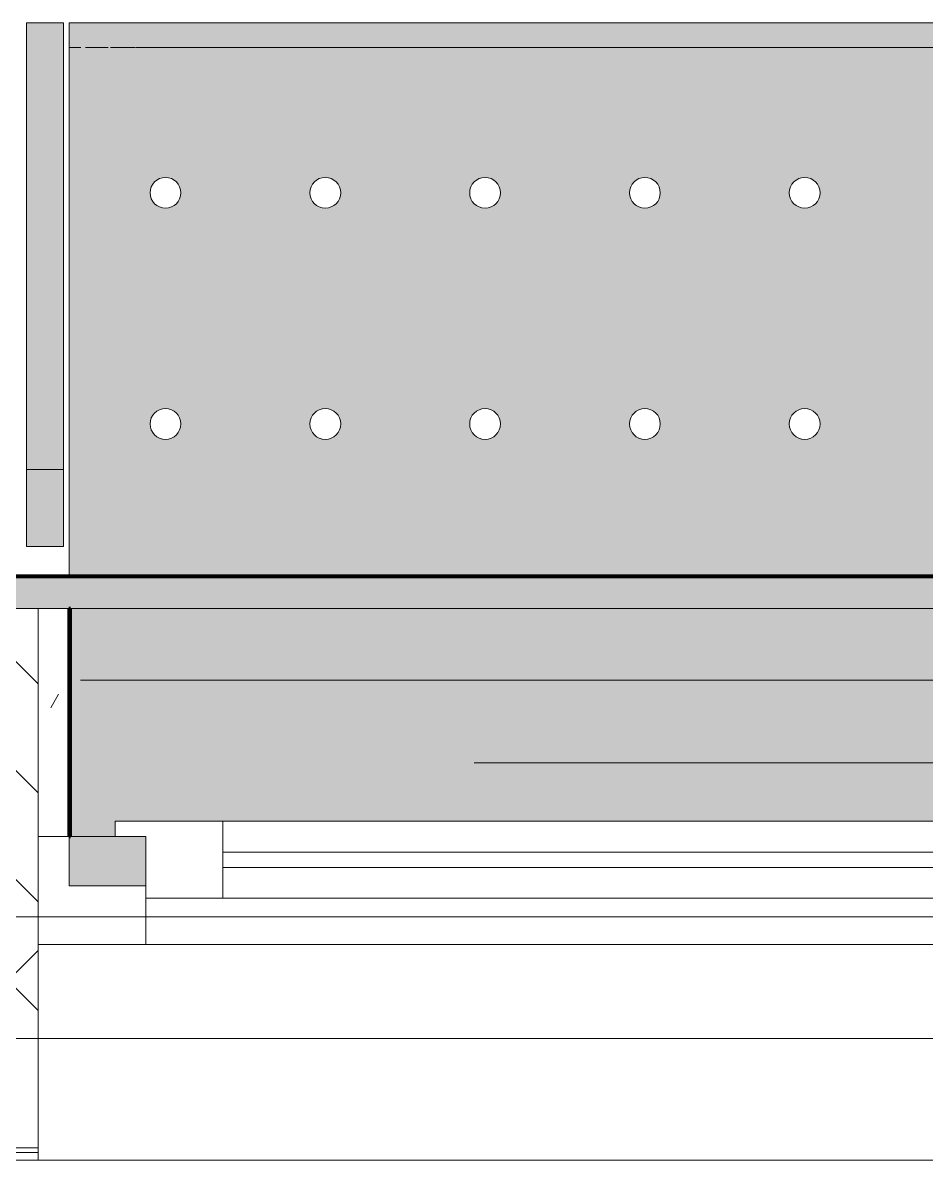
# Model space of a CAD drawing. Header units: millimetres. Extents: x 35157 to 232994, y -8553 to 29000.
# Drawn here: x 48800 to 49387, y -258 to 480 of the extents above; entities that cross this region are included whole.
import ezdxf

# ---------------------------------------------------------------- set-up
doc = ezdxf.new("R2010")
doc.units = ezdxf.units.MM
doc.linetypes.add('Осевая', pattern=[3175, 635, -476.25, 1587.5, -476.25])
for name, color, linetype, lineweight in [('A-GLAZ', 7, 'Continuous', 9), ('A-GLAZ-1', 7, 'Continuous', 13), ('A-WALL', 7, 'Continuous', 9), ('A-WALL-IDEN', 7, 'Continuous', 9), ('I-WALL', 7, 'Continuous', 9), ('Оси-2', 7, 'Осевая', 9)]:
    doc.layers.add(name, color=color, linetype=linetype, lineweight=lineweight)
for name, color, linetype, lineweight, true_color in [('A-WALL-1', 7, 'Continuous', 9, 0xc0c0c0), ('I-WALL-19', 7, 'Continuous', 80, 0xffd2ff), ('I-WALL-5', 7, 'Continuous', 9, 0xc0c0c0), ('I-WALL-7', 7, 'Continuous', 9, 0xd1cbbf), ('I-WALL-9', 7, 'Continuous', 80, 0xff80c0), ('S-WALL-ANLY', 7, 'Continuous', 13, 0x008040), ('S-WALL-ANLY-1', 7, 'Continuous', 5, 0x008040), ('Знаки-1', 7, 'Continuous', 9, 0xc1bbaf), ('Знаки-3', 9, 'Continuous', 9, 0x808080), ('Знаки-4', 7, 'Continuous', 9, 0xaba79f), ('Знаки-5', 7, 'Continuous', 9, 0xd1cabb), ('Знаки-6', 7, 'Continuous', 9, 0xccc5b7), ('Знаки-7', 7, 'Continuous', 9, 0xd5cdbe), ('Знаки-8', 7, 'Continuous', 9, 0xd4ccbd)]:
    doc.layers.add(name, color=color, linetype=linetype, lineweight=lineweight, true_color=true_color)
doc.layers.add('Знаки-2', color=7, linetype='Continuous', lineweight=9, transparency=0.5)
pattern_1 = [(0, (0, 0), (121.92, 30.48), [10.058, -81.382, 10.058, -81.382, -487.68]), (0, (0, 0), (121.92, 30.48), [-182.88, 10.058, -172.822, 10.058, -81.382, -213.36]), (0, (0, 0), (121.92, 30.48), [-457.2, 10.058, -50.902, 10.058, -142.342]), (120, (45.72, 15.24), (-87.356454, 90.345817), [10.058, -81.382, 10.058, -81.382, -487.68]), (120, (45.72, 15.24), (-87.356454, 90.345817), [-182.88, 10.058, -172.822, 10.058, -81.382, -213.36]), (120, (45.72, 15.24), (-87.356454, 90.345817), [-457.2, 10.058, -50.902, 10.058, -142.342]), (240, (60.96, 76.2), (-34.563546, -120.825817), [10.058, -81.382, 10.058, -81.382, -487.68]), (240, (60.96, 76.2), (-34.563546, -120.825817), [-182.88, 10.058, -172.822, 10.058, -81.382, -213.36]), (240, (60.96, 76.2), (-34.563546, -120.825817), [-457.2, 10.058, -50.902, 10.058, -142.342])]

# ---------------------------------------------------------------- blocks, each defined once
blk = doc.blocks.new('120_Окно_СКБ_2Ст - 120_Окно_СКБ_2Ст 3100х2500 _мал_ створка слева-2_-V21-План отделки стен 2 этажа в осях 12-23')
at = {"layer": 'A-GLAZ'}
for p, q in [((1550, -57), (-1550, -57)), ((-600, -107), (1430, -107)), ((1430, -117), (-600, -117)), ((1500, -127), (1529.79, -127))]:
    blk.add_line(p, q, dxfattribs=at)
at = {"layer": 'A-GLAZ-1'}
for p, q in [((1480, -127), (1480, -57)), ((1480, -57), (1550, -57)), ((1550, -57), (1550, -127)), ((1480, -87), (-650, -87)), ((1430, -137), (1430, -87)), ((1480, -127), (1480, -87)), ((1550, -127), (1480, -127)), ((1500, -127), (1480, -127)), ((1500, -137), (1500, -127)), ((-670, -137), (1500, -137)), ((1500, -137), (-670, -137))]:
    blk.add_line(p, q, dxfattribs=at)
blk = doc.blocks.new('Зашивка радиатора_ с перфорацией М6 - Зашивка радиатора_ с перфорацией М6-V45-План отделки стен 2 этажа в осях 12-23')
at = {"layer": 'Знаки-2'}
for points in [[(2640.21, 380), (2640.21, 348.19), (2660.21, 348.19), (2660.21, 338.19), (490.21, 338.19), (490.21, 348.19), (510.21, 348.19), (510.21, 380), (440.21, 380), (440.21, 348.19), (460.21, 348.19), (460.21, 338.19), (-339.79, 338.19), (-339.79, 348.19), (-319.79, 348.19), (-319.79, 380), (-370, 380), (-369.79, 200.19), (2690, 200.19), (2690, 380), (2660.21, 380)], [(2682.15, -163.94), (-369.79, -163.94), (-370, -179.94), (2690, -179.94), (2690, -163.94), (2682.38, -163.94)], [(2165, -163.94), (2140, -163.94), (2140.68, -179.94), (2180, -179.94), (2179.32, -163.94), (2165.18, -163.94)], [(2140, -163.94), (2140.68, -179.94), (2180, -179.94), (2179.32, -163.94), (2140.68, -163.94)], [(2150.34, -163.94), (2150, -163.94), (2150.34, -179.94), (2170, -179.94), (2169.66, -163.94), (2151.34, -163.94)], [(2150.34, -163.94), (2150, -163.94), (2150.34, -179.94), (2170, -179.94), (2169.66, -163.94), (2151.34, -163.94)], [(2240, -163.94), (2240.68, -179.94), (2280, -179.94), (2279.32, -163.94), (2240.68, -163.94)], [(2250.34, -163.94), (2240, -163.94), (2240.68, -179.94), (2280, -179.94), (2279.32, -163.94), (2251.34, -163.94)], [(2250.34, -163.94), (2250, -163.94), (2250.34, -179.94), (2270, -179.94), (2269.66, -163.94), (2251.34, -163.94)], [(2250.34, -163.94), (2250, -163.94), (2250.34, -179.94), (2270, -179.94), (2269.66, -163.94), (2251.34, -163.94)], [(2345.86, -163.94), (2340, -163.94), (2340.68, -179.94), (2380, -179.94), (2379.32, -163.94), (2350, -163.94)], [(2355, -163.94), (2340, -163.94), (2340.68, -179.94), (2380, -179.94), (2379.32, -163.94), (2357.41, -163.94)], [(2367.07, -163.94), (2350, -163.94), (2350.34, -179.94), (2370, -179.94), (2369.66, -163.94), (2368.66, -163.94)], [(2370, -163.94), (2350, -163.94), (2350.34, -179.94), (2370, -179.94)], [(2440, -163.94), (2440.68, -179.94), (2480, -179.94), (2479.32, -163.94), (2440.68, -163.94)], [(2440, -163.94), (2440.68, -179.94), (2480, -179.94), (2479.32, -163.94), (2440.68, -163.94)], [(2460, -163.94), (2450, -164.05), (2450.34, -179.94), (2470, -179.94), (2469.66, -163.94), (2462.59, -163.94)], [(2460, -163.94), (2450, -164.05), (2450.34, -179.94), (2470, -179.94), (2469.66, -163.94), (2462.59, -163.94)], [(2579.32, -163.94), (2540, -164.84), (2540.68, -179.94), (2580, -179.94), (2580, -163.94)], [(2570, -163.94), (2540, -164.84), (2540.68, -179.94), (2580, -179.94), (2579.32, -163.94), (2574.14, -163.94)], [(2560, -163.94), (2550, -164.2), (2550.34, -179.94), (2570, -179.94), (2569.66, -163.94), (2562.59, -163.94)], [(2560, -163.94), (2550, -164.2), (2550.34, -179.94), (2570, -179.94), (2569.66, -163.94), (2562.59, -163.94)]]:
    blk.add_hatch(color=256, dxfattribs=at).paths.add_polyline_path(points)
h = blk.add_hatch(color=256, dxfattribs=at)
h.paths.add_polyline_path([(2690, 180), (-369.79, 179.19), (-369.79, -179.94), (2690, -179.94), (2690, 96.12)])
h.paths.add_polyline_path([(2627.5, 90.35), (2632.5, 89.02), (2636.16, 85.35), (2637.5, 80.35), (2636.16, 75.35), (2632.5, 71.69), (2627.5, 70.35), (2622.5, 71.69), (2618.84, 75.35), (2617.5, 80.35), (2618.84, 85.35), (2622.5, 89.02), (2624.91, 90.01)])
h.paths.add_polyline_path([(2523.75, 90.35), (2528.75, 89.02), (2532.41, 85.35), (2533.75, 80.35), (2532.41, 75.35), (2528.75, 71.69), (2523.75, 70.35), (2518.75, 71.69), (2515.09, 75.35), (2513.75, 80.35), (2515.09, 85.35), (2518.75, 89.02), (2521.16, 90.01)])
h.paths.add_polyline_path([(2420, 90.35), (2425, 89.02), (2428.66, 85.35), (2430, 80.35), (2428.66, 75.35), (2425, 71.69), (2420, 70.35), (2415, 71.69), (2411.34, 75.35), (2410, 80.35), (2411.34, 85.35), (2415, 89.02), (2417.41, 90.01)])
h.paths.add_polyline_path([(863.75, 90.35), (868.75, 89.02), (872.41, 85.35), (873.75, 80.35), (872.41, 75.35), (868.75, 71.69), (863.75, 70.35), (858.75, 71.69), (855.09, 75.35), (853.75, 80.35), (855.09, 85.35), (858.75, 89.02), (861.16, 90.01)])
h.paths.add_polyline_path([(2316.25, 90.35), (2321.25, 89.02), (2324.91, 85.35), (2326.25, 80.35), (2324.91, 75.35), (2321.25, 71.69), (2316.25, 70.35), (2311.25, 71.69), (2307.59, 75.35), (2306.25, 80.35), (2307.59, 85.35), (2311.25, 89.02), (2313.66, 90.01)])
h.paths.add_polyline_path([(1071.25, 90.35), (1076.25, 89.02), (1079.91, 85.35), (1081.25, 80.35), (1079.91, 75.35), (1076.25, 71.69), (1071.25, 70.35), (1066.25, 71.69), (1062.59, 75.35), (1061.25, 80.35), (1062.59, 85.35), (1066.25, 89.02), (1068.66, 90.01)])
h.paths.add_polyline_path([(967.5, 90.35), (972.5, 89.02), (976.16, 85.35), (977.5, 80.35), (976.16, 75.35), (972.5, 71.69), (967.5, 70.35), (962.5, 71.69), (958.84, 75.35), (957.5, 80.35), (958.84, 85.35), (962.5, 89.02), (964.91, 90.01)])
h.paths.add_polyline_path([(2108.75, 90.35), (2113.75, 89.02), (2117.41, 85.35), (2118.75, 80.35), (2117.41, 75.35), (2113.75, 71.69), (2108.75, 70.35), (2103.75, 71.69), (2100.09, 75.35), (2098.75, 80.35), (2100.09, 85.35), (2103.75, 89.02), (2106.16, 90.01)])
h.paths.add_polyline_path([(1278.75, 90.35), (1283.75, 89.02), (1287.41, 85.35), (1288.75, 80.35), (1287.41, 75.35), (1283.75, 71.69), (1278.75, 70.35), (1273.75, 71.69), (1270.09, 75.35), (1268.75, 80.35), (1270.09, 85.35), (1273.75, 89.02), (1276.16, 90.01)])
h.paths.add_polyline_path([(1175, 90.35), (1180, 89.02), (1183.66, 85.35), (1185, 80.35), (1183.66, 75.35), (1180, 71.69), (1175, 70.35), (1170, 71.69), (1166.34, 75.35), (1165, 80.35), (1166.34, 85.35), (1170, 89.02), (1172.41, 90.01)])
h.paths.add_polyline_path([(2212.5, 90.35), (2217.5, 89.02), (2221.16, 85.35), (2222.5, 80.35), (2221.16, 75.35), (2217.5, 71.69), (2212.5, 70.35), (2207.5, 71.69), (2203.84, 75.35), (2202.5, 80.35), (2203.84, 85.35), (2207.5, 89.02), (2209.91, 90.01)])
h.paths.add_polyline_path([(1382.5, 90.35), (1387.5, 89.02), (1391.16, 85.35), (1392.5, 80.35), (1391.16, 75.35), (1387.5, 71.69), (1382.5, 70.35), (1377.5, 71.69), (1373.84, 75.35), (1372.5, 80.35), (1373.84, 85.35), (1377.5, 89.02), (1379.91, 90.01)])
h.paths.add_polyline_path([(1901.25, 90.35), (1906.25, 89.02), (1909.91, 85.35), (1911.25, 80.35), (1909.91, 75.35), (1906.25, 71.69), (1901.25, 70.35), (1896.25, 71.69), (1892.59, 75.35), (1891.25, 80.35), (1892.59, 85.35), (1896.25, 89.02), (1898.66, 90.01)])
h.paths.add_polyline_path([(1486.25, 90.35), (1491.25, 89.02), (1494.91, 85.35), (1496.25, 80.35), (1494.91, 75.35), (1491.25, 71.69), (1486.25, 70.35), (1481.25, 71.69), (1477.59, 75.35), (1476.25, 80.35), (1477.59, 85.35), (1481.25, 89.02), (1483.66, 90.01)])
h.paths.add_polyline_path([(1590, 90.35), (1595, 89.02), (1598.66, 85.35), (1600, 80.35), (1598.66, 75.35), (1595, 71.69), (1590, 70.35), (1585, 71.69), (1581.34, 75.35), (1580, 80.35), (1581.34, 85.35), (1585, 89.02), (1587.41, 90.01)])
h.paths.add_polyline_path([(2005, 90.35), (2010, 89.02), (2013.66, 85.35), (2015, 80.35), (2013.66, 75.35), (2010, 71.69), (2005, 70.35), (2000, 71.69), (1996.34, 75.35), (1995, 80.35), (1996.34, 85.35), (2000, 89.02), (2002.41, 90.01)])
h.paths.add_polyline_path([(1797.5, 90.35), (1802.5, 89.02), (1806.16, 85.35), (1807.5, 80.35), (1806.16, 75.35), (1802.5, 71.69), (1797.5, 70.35), (1792.5, 71.69), (1788.84, 75.35), (1787.5, 80.35), (1788.84, 85.35), (1792.5, 89.02), (1794.91, 90.01)])
h.paths.add_polyline_path([(1693.75, 90.35), (1698.75, 89.02), (1702.41, 85.35), (1703.75, 80.35), (1702.41, 75.35), (1698.75, 71.69), (1693.75, 70.35), (1688.75, 71.69), (1685.09, 75.35), (1683.75, 80.35), (1685.09, 85.35), (1688.75, 89.02), (1691.16, 90.01)])
h.paths.add_polyline_path([(241.25, 90.35), (246.25, 89.02), (249.91, 85.35), (251.25, 80.35), (249.91, 75.35), (246.25, 71.69), (241.25, 70.35), (236.25, 71.69), (232.59, 75.35), (231.25, 80.35), (232.59, 85.35), (236.25, 89.02), (238.66, 90.01)])
h.paths.add_polyline_path([(552.5, 90.35), (557.5, 89.02), (561.16, 85.35), (562.5, 80.35), (561.16, 75.35), (557.5, 71.69), (552.5, 70.35), (547.5, 71.69), (543.84, 75.35), (542.5, 80.35), (543.84, 85.35), (547.5, 89.02), (549.91, 90.01)])
h.paths.add_polyline_path([(-277.5, 90.35), (-272.5, 89.02), (-268.84, 85.35), (-267.5, 80.35), (-268.84, 75.35), (-272.5, 71.69), (-277.5, 70.35), (-282.5, 71.69), (-286.16, 75.35), (-287.5, 80.35), (-286.16, 85.35), (-282.5, 89.02), (-280.09, 90.01)])
h.paths.add_polyline_path([(656.25, 90.35), (661.25, 89.02), (664.91, 85.35), (666.25, 80.35), (664.91, 75.35), (661.25, 71.69), (656.25, 70.35), (651.25, 71.69), (647.59, 75.35), (646.25, 80.35), (647.59, 85.35), (651.25, 89.02), (653.66, 90.01)])
h.paths.add_polyline_path([(-70, 90.35), (-65, 89.02), (-61.34, 85.35), (-60, 80.35), (-61.34, 75.35), (-65, 71.69), (-70, 70.35), (-75, 71.69), (-78.66, 75.35), (-80, 80.35), (-78.66, 85.35), (-75, 89.02), (-72.59, 90.01)])
h.paths.add_polyline_path([(448.75, 90.35), (453.75, 89.02), (457.41, 85.35), (458.75, 80.35), (457.41, 75.35), (453.75, 71.69), (448.75, 70.35), (443.75, 71.69), (440.09, 75.35), (438.75, 80.35), (440.09, 85.35), (443.75, 89.02), (446.16, 90.01)])
h.paths.add_polyline_path([(345, 90.35), (350, 89.02), (353.66, 85.35), (355, 80.35), (353.62, 75.3), (350, 71.69), (345, 70.35), (340, 71.69), (336.34, 75.35), (335, 80.35), (336.34, 85.35), (340, 89.02), (342.41, 90.01)])
h.paths.add_polyline_path([(760, 90.35), (765, 89.02), (768.66, 85.35), (770, 80.35), (768.66, 75.35), (765, 71.69), (760, 70.35), (755, 71.69), (751.34, 75.35), (750, 80.35), (751.34, 85.35), (755, 89.02), (757.41, 90.01)])
h.paths.add_polyline_path([(-173.75, 90.35), (-168.75, 89.02), (-165.09, 85.35), (-163.75, 80.35), (-165.09, 75.35), (-168.75, 71.69), (-173.75, 70.35), (-178.75, 71.69), (-182.41, 75.35), (-183.75, 80.35), (-182.41, 85.35), (-178.75, 89.02), (-176.34, 90.01)])
h.paths.add_polyline_path([(33.75, 90.35), (38.75, 89.02), (42.41, 85.35), (43.75, 80.35), (42.41, 75.35), (38.75, 71.69), (33.75, 70.35), (28.75, 71.69), (25.09, 75.35), (23.75, 80.35), (25.09, 85.35), (28.75, 89.02), (31.16, 90.01)])
h.paths.add_polyline_path([(137.5, 90.35), (142.5, 89.02), (146.16, 85.35), (147.5, 80.35), (146.16, 75.35), (142.5, 71.69), (137.5, 70.35), (132.5, 71.69), (128.84, 75.35), (127.5, 80.35), (128.84, 85.35), (132.5, 89.02), (134.91, 90.01)])
h.paths.add_polyline_path([(1071.25, -59.65), (1076.25, -60.98), (1079.91, -64.65), (1081.25, -69.65), (1079.91, -74.65), (1076.25, -78.31), (1071.25, -79.65), (1066.25, -78.31), (1062.59, -74.65), (1061.25, -69.65), (1062.59, -64.65), (1066.25, -60.98), (1068.66, -59.99)])
h.paths.add_polyline_path([(1797.5, -59.65), (1802.5, -60.98), (1806.16, -64.65), (1807.5, -69.65), (1806.16, -74.65), (1802.5, -78.31), (1797.5, -79.65), (1792.5, -78.31), (1788.84, -74.65), (1787.5, -69.65), (1788.84, -64.65), (1792.5, -60.98), (1794.91, -59.99)])
h.paths.add_polyline_path([(863.75, -59.65), (868.75, -60.98), (872.41, -64.65), (873.75, -69.65), (872.41, -74.65), (868.75, -78.31), (863.75, -79.65), (858.75, -78.31), (855.09, -74.65), (853.75, -69.65), (855.09, -64.65), (858.75, -60.98), (861.16, -59.99)])
h.paths.add_polyline_path([(1901.25, -59.65), (1906.25, -60.98), (1909.91, -64.65), (1911.25, -69.65), (1909.91, -74.65), (1906.25, -78.31), (1901.25, -79.65), (1896.25, -78.31), (1892.59, -74.65), (1891.25, -69.65), (1892.59, -64.65), (1896.25, -60.98), (1898.66, -59.99)])
h.paths.add_polyline_path([(2316.25, -59.65), (2321.25, -60.98), (2324.91, -64.65), (2326.25, -69.65), (2324.91, -74.65), (2321.25, -78.31), (2316.25, -79.65), (2311.25, -78.31), (2307.59, -74.65), (2306.25, -69.65), (2307.59, -64.65), (2311.25, -60.98), (2313.66, -59.99)])
h.paths.add_polyline_path([(1382.5, -59.65), (1387.5, -60.98), (1391.16, -64.65), (1392.5, -69.65), (1391.16, -74.65), (1387.5, -78.31), (1382.5, -79.65), (1377.5, -78.31), (1373.84, -74.65), (1372.5, -69.65), (1373.84, -64.65), (1377.5, -60.98), (1379.91, -59.99)])
h.paths.add_polyline_path([(2005, -59.65), (2010, -60.98), (2013.66, -64.65), (2015, -69.65), (2013.66, -74.65), (2010, -78.31), (2005, -79.65), (2000, -78.31), (1996.34, -74.65), (1995, -69.65), (1996.34, -64.65), (2000, -60.98), (2002.41, -59.99)])
h.paths.add_polyline_path([(1486.25, -59.65), (1491.25, -60.98), (1494.91, -64.65), (1496.25, -69.65), (1494.91, -74.65), (1491.25, -78.31), (1486.25, -79.65), (1481.25, -78.31), (1477.59, -74.65), (1476.25, -69.65), (1477.59, -64.65), (1481.25, -60.98), (1483.66, -59.99)])
h.paths.add_polyline_path([(760, -59.65), (765, -60.98), (768.66, -64.65), (770, -69.65), (768.66, -74.65), (765, -78.31), (760, -79.65), (755, -78.31), (751.34, -74.65), (750, -69.65), (751.34, -64.65), (755, -60.98), (757.41, -59.99)])
h.paths.add_polyline_path([(1590, -59.65), (1595, -60.98), (1598.66, -64.65), (1600, -69.65), (1598.66, -74.65), (1595, -78.31), (1590, -79.65), (1585, -78.31), (1581.34, -74.65), (1580, -69.65), (1581.34, -64.65), (1585, -60.98), (1587.41, -59.99)])
h.paths.add_polyline_path([(2627.5, -59.65), (2632.5, -60.98), (2636.16, -64.65), (2637.5, -69.65), (2636.16, -74.65), (2632.5, -78.31), (2627.5, -79.65), (2622.5, -78.31), (2618.84, -74.65), (2617.5, -69.65), (2618.84, -64.65), (2622.5, -60.98), (2624.91, -59.99)])
h.paths.add_polyline_path([(2420, -59.65), (2425, -60.98), (2428.66, -64.65), (2430, -69.65), (2428.66, -74.65), (2425, -78.31), (2420, -79.65), (2415, -78.31), (2411.34, -74.65), (2410, -69.65), (2411.34, -64.65), (2415, -60.98), (2417.41, -59.99)])
h.paths.add_polyline_path([(2523.75, -59.65), (2528.75, -60.98), (2532.41, -64.65), (2533.75, -69.65), (2532.41, -74.65), (2528.75, -78.31), (2523.75, -79.65), (2518.75, -78.31), (2515.09, -74.65), (2513.75, -69.65), (2515.09, -64.65), (2518.75, -60.98), (2521.16, -59.99)])
h.paths.add_polyline_path([(1693.75, -59.65), (1698.75, -60.98), (1702.41, -64.65), (1703.75, -69.65), (1702.41, -74.65), (1698.75, -78.31), (1693.75, -79.65), (1688.75, -78.31), (1685.09, -74.65), (1683.75, -69.65), (1685.09, -64.65), (1688.75, -60.98), (1691.16, -59.99)])
h.paths.add_polyline_path([(1278.75, -59.65), (1283.75, -60.98), (1287.41, -64.65), (1288.75, -69.65), (1287.41, -74.65), (1283.75, -78.31), (1278.75, -79.65), (1273.75, -78.31), (1270.09, -74.65), (1268.75, -69.65), (1270.09, -64.65), (1273.75, -60.98), (1276.16, -59.99)])
h.paths.add_polyline_path([(967.5, -59.65), (972.5, -60.98), (976.16, -64.65), (977.5, -69.65), (976.16, -74.65), (972.5, -78.31), (967.5, -79.65), (962.5, -78.31), (958.84, -74.65), (957.5, -69.65), (958.84, -64.65), (962.5, -60.98), (964.91, -59.99)])
h.paths.add_polyline_path([(2212.5, -59.65), (2217.5, -60.98), (2221.16, -64.65), (2222.5, -69.65), (2221.16, -74.65), (2217.5, -78.31), (2212.5, -79.65), (2207.5, -78.31), (2203.84, -74.65), (2202.5, -69.65), (2203.84, -64.65), (2207.5, -60.98), (2209.91, -59.99)])
h.paths.add_polyline_path([(1175, -59.65), (1180, -60.98), (1183.66, -64.65), (1185, -69.65), (1183.66, -74.65), (1180, -78.31), (1175, -79.65), (1170, -78.31), (1166.34, -74.65), (1165, -69.65), (1166.34, -64.65), (1170, -60.98), (1172.41, -59.99)])
h.paths.add_polyline_path([(2108.75, -59.65), (2113.75, -60.98), (2117.41, -64.65), (2118.75, -69.65), (2117.41, -74.65), (2113.75, -78.31), (2108.75, -79.65), (2103.75, -78.31), (2100.09, -74.65), (2098.75, -69.65), (2100.09, -64.65), (2103.75, -60.98), (2106.16, -59.99)])
h.paths.add_polyline_path([(-70, -59.65), (-65, -60.98), (-61.34, -64.65), (-60, -69.65), (-61.34, -74.65), (-65, -78.31), (-70, -79.65), (-75, -78.31), (-78.66, -74.65), (-80, -69.65), (-78.66, -64.65), (-75, -60.98), (-72.59, -59.99)])
h.paths.add_polyline_path([(552.5, -59.65), (557.5, -60.98), (561.16, -64.65), (562.5, -69.65), (561.16, -74.65), (557.5, -78.31), (552.5, -79.65), (547.5, -78.31), (543.84, -74.65), (542.5, -69.65), (543.84, -64.65), (547.5, -60.98), (549.91, -59.99)])
h.paths.add_polyline_path([(-277.5, -59.65), (-272.5, -60.98), (-268.84, -64.65), (-267.5, -69.65), (-268.84, -74.65), (-272.5, -78.31), (-277.5, -79.65), (-282.5, -78.31), (-286.16, -74.65), (-287.5, -69.65), (-286.16, -64.65), (-282.5, -60.98), (-280.09, -59.99)])
h.paths.add_polyline_path([(-173.75, -59.65), (-168.75, -60.98), (-165.09, -64.65), (-163.75, -69.65), (-165.09, -74.65), (-168.75, -78.31), (-173.75, -79.65), (-178.75, -78.31), (-182.41, -74.65), (-183.75, -69.65), (-182.41, -64.65), (-178.75, -60.98), (-176.34, -59.99)])
h.paths.add_polyline_path([(656.25, -59.65), (661.25, -60.98), (664.91, -64.65), (666.25, -69.65), (664.91, -74.65), (661.25, -78.31), (656.25, -79.65), (651.25, -78.31), (647.59, -74.65), (646.25, -69.65), (647.59, -64.65), (651.25, -60.98), (653.66, -59.99)])
h.paths.add_polyline_path([(33.75, -59.65), (38.75, -60.98), (42.41, -64.65), (43.75, -69.65), (42.41, -74.65), (38.75, -78.31), (33.75, -79.65), (28.75, -78.31), (25.09, -74.65), (23.75, -69.65), (25.09, -64.65), (28.75, -60.98), (31.16, -59.99)])
h.paths.add_polyline_path([(137.5, -59.65), (142.5, -60.98), (146.16, -64.65), (147.5, -69.65), (146.16, -74.65), (142.5, -78.31), (137.5, -79.65), (132.5, -78.31), (128.84, -74.65), (127.5, -69.65), (128.84, -64.65), (132.5, -60.98), (134.91, -59.99)])
h.paths.add_polyline_path([(241.25, -59.65), (246.25, -60.98), (249.91, -64.65), (251.25, -69.65), (249.91, -74.65), (246.25, -78.31), (241.25, -79.65), (236.25, -78.31), (232.59, -74.65), (231.25, -69.65), (232.59, -64.65), (236.25, -60.98), (238.66, -59.99)])
h.paths.add_polyline_path([(448.75, -59.65), (453.75, -60.98), (457.41, -64.65), (458.75, -69.65), (457.41, -74.65), (453.75, -78.31), (448.75, -79.65), (443.75, -78.31), (440.09, -74.65), (438.75, -69.65), (440.09, -64.65), (443.75, -60.98), (446.16, -59.99)])
h.paths.add_polyline_path([(345, -59.65), (350, -60.98), (353.66, -64.65), (355, -69.65), (353.62, -74.7), (350, -78.31), (345, -79.65), (340, -78.31), (336.34, -74.65), (335, -69.65), (336.34, -64.65), (340, -60.98), (342.41, -59.99)])
h.paths.add_polyline_path([(-234.99, -169.81), (-369.79, -179.91), (-369.79, -179.92)])
at = {"layer": 'Знаки-1'}
for p, q in [((2690, 180), (-369.79, 180)), ((-369.79, 180), (2690, 180)), ((2140, -163.94), (2080, -163.94)), ((2140, -163.94), (2150, -163.94)), ((2150, -163.94), (2140, -163.94)), ((2150, -163.94), (2170, -163.94)), ((2170, -163.94), (2150, -163.94)), ((2170, -163.94), (2180, -163.94)), ((2180, -163.94), (2170, -163.94)), ((2240, -163.94), (2180, -163.94)), ((2240, -163.94), (2280, -163.94)), ((2280, -163.94), (2240, -163.94)), ((2340, -163.94), (2280, -163.94)), ((2340, -163.94), (2350, -163.94)), ((2380, -163.94), (2340, -163.94)), ((2350, -163.94), (2380, -163.94)), ((2440, -163.94), (2380, -163.94)), ((2440, -163.94), (2450, -163.94)), ((2450, -163.94), (2440, -163.94)), ((2450, -163.94), (2464.86, -163.94)), ((2464.86, -163.94), (2450, -163.94)), ((2465, -163.94), (2470, -163.94)), ((2470, -163.94), (2465, -163.94)), ((2470, -163.94), (2480, -163.94)), ((2480, -163.94), (2470, -163.94)), ((2540, -163.94), (2480, -163.94)), ((2540, -163.94), (2564.18, -163.94)), ((2564.18, -163.94), (2540, -163.94)), ((2565.18, -163.94), (2580, -163.94)), ((2580, -163.94), (2565.18, -163.94)), ((2646.93, -163.94), (2580.72, -163.94)), ((2663.16, -163.94), (2647.48, -163.94)), ((2679.37, -163.94), (2664.61, -163.94)), ((2690, -163.94), (2682.51, -163.94)), ((2690, -163.94), (2690, -179.94)), ((2080, -179.94), (2140, -179.94)), ((2140, -179.94), (2150, -179.94)), ((2142.68, -179.94), (2140, -179.94)), ((2150, -179.94), (2142.68, -179.94)), ((2150, -179.94), (2151.34, -179.94)), ((2170, -179.94), (2150, -179.94)), ((2151.34, -179.94), (2160, -179.94)), ((2160, -179.94), (2170, -179.94)), ((2170, -179.94), (2180, -179.94)), ((2180, -179.94), (2170, -179.94)), ((2180, -179.94), (2240, -179.94)), ((2240, -179.94), (2280, -179.94)), ((2280, -179.94), (2240, -179.94)), ((2280, -179.94), (2340, -179.94)), ((2340, -179.94), (2380, -179.94)), ((2380, -179.94), (2340, -179.94)), ((2380, -179.94), (2440, -179.94)), ((2440, -179.94), (2450, -179.94)), ((2450, -179.94), (2440, -179.94)), ((2450, -179.94), (2470, -179.94)), ((2470, -179.94), (2450, -179.94)), ((2470, -179.94), (2480, -179.94)), ((2480, -179.94), (2470, -179.94)), ((2480, -179.94), (2540, -179.94)), ((2540, -179.94), (2580, -179.94)), ((2554.82, -179.94), (2540, -179.94)), ((2577.32, -179.94), (2554.82, -179.94)), ((2580, -179.94), (2577.32, -179.94)), ((2580, -179.94), (2690, -179.94))]:
    blk.add_line(p, q, dxfattribs=at)
at = {"layer": 'Знаки-3'}
for p, q in [((2690, 380), (2640.21, 380)), ((2690, 200.19), (2690, 380)), ((-369.79, 180), (2690, 180)), ((2690, 180), (-369.79, 180)), ((2690, -179.94), (2690, 180)), ((-370, -179.94), (2690, -179.94))]:
    blk.add_line(p, q, dxfattribs=at)
for centre, start, end in [((2212.5, 80.35), 0, 180), ((2316.25, 80.35), 0, 180), ((2420, 80.35), 0, 180), ((2523.75, 80.35), 0, 180), ((2627.5, 80.35), 0, 180), ((2212.5, 80.35), 180, 0), ((2316.25, 80.35), 180, 360), ((2420, 80.35), 180, 0), ((2523.75, 80.35), 180, 360), ((2627.5, 80.35), 180, 360), ((2212.5, -69.65), 0, 180), ((2316.25, -69.65), 0, 180), ((2420, -69.65), 0, 180), ((2523.75, -69.65), 0, 180), ((2627.5, -69.65), 0, 180), ((2212.5, -69.65), 180, 0), ((2316.25, -69.65), 180, 0), ((2420, -69.65), 180, 0), ((2523.75, -69.65), 180, 0), ((2627.5, -69.65), 180, 0)]:
    blk.add_arc(centre, 10, start, end, dxfattribs=at)
at = {"layer": 'Знаки-4'}
for p, q in [((2640.21, 380), (2690, 380)), ((2690, 380), (2690, 200.19)), ((2690, 180), (2690, -179.94)), ((-322.14, -163.94), (2646.93, -163.94)), ((2647.48, -163.94), (2663.16, -163.94)), ((2664.61, -163.94), (2679.37, -163.94)), ((2682.51, -163.94), (2690, -163.94)), ((2690, -179.94), (2690, -163.94)), ((2690, -179.94), (-370, -179.94)), ((2690, -179.94), (-370, -179.94))]:
    blk.add_line(p, q, dxfattribs=at)
for centre, start, end in [((2212.5, 80.35), 0, 180), ((2316.25, 80.35), 0, 180), ((2420, 80.35), 0, 180), ((2523.75, 80.35), 0, 180), ((2627.5, 80.35), 0, 180), ((2212.5, 80.35), 180, 360), ((2316.25, 80.35), 180, 360), ((2420, 80.35), 180, 360), ((2523.75, 80.35), 180, 360), ((2627.5, 80.35), 180, 360), ((2212.5, -69.65), 0, 180), ((2316.25, -69.65), 0, 180), ((2420, -69.65), 0, 180), ((2523.75, -69.65), 0, 180), ((2627.5, -69.65), 0, 180), ((2212.5, -69.65), 180, 360), ((2316.25, -69.65), 180, 360), ((2420, -69.65), 180, 360), ((2523.75, -69.65), 180, 360), ((2627.5, -69.65), 180, 360)]:
    blk.add_arc(centre, 10, start, end, dxfattribs=at)
at = {"layer": 'Знаки-5'}
for p, q in [((2150, -163.94), (2140.68, -163.94)), ((2150, -163.94), (2154.81, -163.94)), ((2154.81, -163.94), (2150, -163.94)), ((2155, -163.94), (2165, -163.94)), ((2165, -163.94), (2155, -163.94)), ((2165.19, -163.94), (2170, -163.94)), ((2170, -163.94), (2165.19, -163.94)), ((2179.32, -163.94), (2170, -163.94)), ((2250, -163.94), (2240.68, -163.94)), ((2250, -163.94), (2254.81, -163.94)), ((2250.34, -163.94), (2250, -163.94)), ((2254.81, -163.94), (2250.34, -163.94)), ((2255, -163.94), (2265, -163.94)), ((2265, -163.94), (2255, -163.94)), ((2265.19, -163.94), (2270, -163.94)), ((2270, -163.94), (2265.19, -163.94)), ((2279.32, -163.94), (2270, -163.94)), ((2350, -163.94), (2340.68, -163.94)), ((2351.28, -163.94), (2354.82, -163.94)), ((2354.82, -163.94), (2351.28, -163.94)), ((2355, -163.94), (2365, -163.94)), ((2365, -163.94), (2355, -163.94)), ((2365.18, -163.94), (2368.72, -163.94)), ((2368.72, -163.94), (2365.18, -163.94)), ((2379.32, -163.94), (2370, -163.94)), ((2450, -163.94), (2440.68, -163.94)), ((2450, -163.94), (2452.93, -163.94)), ((2454.81, -163.94), (2450, -163.94)), ((2452.93, -163.94), (2454.81, -163.94)), ((2455, -163.94), (2464.86, -163.94)), ((2464.86, -163.94), (2455, -163.94)), ((2465.19, -163.94), (2470, -163.94)), ((2470, -163.94), (2465.19, -163.94)), ((2479.32, -163.94), (2470, -163.94)), ((2550, -163.94), (2540.68, -163.94)), ((2550, -163.94), (2554.81, -163.94)), ((2554.81, -163.94), (2550, -163.94)), ((2555, -163.94), (2564.2, -163.94)), ((2564.2, -163.94), (2555, -163.94)), ((2565.19, -163.94), (2570, -163.94)), ((2570, -163.94), (2565.19, -163.94)), ((2579.32, -163.94), (2570, -163.94)), ((2140.68, -179.94), (2150, -179.94)), ((2150, -179.94), (2152.93, -179.94)), ((2154.81, -179.94), (2150, -179.94)), ((2152.93, -179.94), (2154.81, -179.94)), ((2155, -179.94), (2162.59, -179.94)), ((2165, -179.94), (2155, -179.94)), ((2162.59, -179.94), (2165, -179.94)), ((2165.19, -179.94), (2170, -179.94)), ((2167.07, -179.94), (2165.19, -179.94)), ((2170, -179.94), (2167.07, -179.94)), ((2170, -179.94), (2179.32, -179.94)), ((2240.68, -179.94), (2250, -179.94)), ((2250, -179.94), (2254.81, -179.94)), ((2254.81, -179.94), (2250, -179.94)), ((2255, -179.94), (2265, -179.94)), ((2265, -179.94), (2255, -179.94)), ((2265.19, -179.94), (2270, -179.94)), ((2270, -179.94), (2265.19, -179.94)), ((2270, -179.94), (2279.32, -179.94)), ((2340.68, -179.94), (2350, -179.94)), ((2351.28, -179.94), (2354.82, -179.94)), ((2354.82, -179.94), (2351.28, -179.94)), ((2355, -179.94), (2365, -179.94)), ((2365, -179.94), (2355, -179.94)), ((2365.18, -179.94), (2368.72, -179.94)), ((2368.72, -179.94), (2365.18, -179.94)), ((2370, -179.94), (2379.32, -179.94)), ((2440.68, -179.94), (2450, -179.94)), ((2450, -179.94), (2454.81, -179.94)), ((2454.81, -179.94), (2450, -179.94)), ((2455, -179.94), (2465, -179.94)), ((2465, -179.94), (2455, -179.94)), ((2465.19, -179.94), (2470, -179.94)), ((2470, -179.94), (2465.19, -179.94)), ((2470, -179.94), (2479.32, -179.94)), ((2540.68, -179.94), (2550, -179.94)), ((2550, -179.94), (2554.81, -179.94)), ((2554.81, -179.94), (2550, -179.94)), ((2555, -179.94), (2565, -179.94)), ((2565, -179.94), (2555, -179.94)), ((2565.19, -179.94), (2570, -179.94)), ((2570, -179.94), (2565.19, -179.94)), ((2570, -179.94), (2579.32, -179.94))]:
    blk.add_line(p, q, dxfattribs=at)
at = {"layer": 'Знаки-6'}
for p, q in [((2140, -163.94), (2150, -163.94)), ((2150, -163.94), (2140, -163.94)), ((2151.28, -163.94), (2154.82, -163.94)), ((2154.82, -163.94), (2151.28, -163.94)), ((2155, -163.94), (2165, -163.94)), ((2165, -163.94), (2155, -163.94)), ((2165.18, -163.94), (2168.72, -163.94)), ((2168.72, -163.94), (2165.18, -163.94)), ((2170, -163.94), (2180, -163.94)), ((2180, -163.94), (2170, -163.94)), ((2240, -163.94), (2250, -163.94)), ((2250, -163.94), (2240, -163.94)), ((2250, -163.94), (2254.81, -163.94)), ((2254.81, -163.94), (2250, -163.94)), ((2255, -163.94), (2265, -163.94)), ((2265, -163.94), (2255, -163.94)), ((2265.19, -163.94), (2270, -163.94)), ((2270, -163.94), (2265.19, -163.94)), ((2270, -163.94), (2280, -163.94)), ((2280, -163.94), (2270, -163.94)), ((2340, -163.94), (2350, -163.94)), ((2350, -163.94), (2340, -163.94)), ((2350, -163.94), (2354.81, -163.94)), ((2354.81, -163.94), (2350, -163.94)), ((2355, -163.94), (2365, -163.94)), ((2365, -163.94), (2355, -163.94)), ((2365.19, -163.94), (2370, -163.94)), ((2370, -163.94), (2365.19, -163.94)), ((2370, -163.94), (2380, -163.94)), ((2380, -163.94), (2370, -163.94)), ((2440, -163.94), (2450, -163.94)), ((2450, -163.94), (2440, -163.94)), ((2451.28, -163.94), (2454.82, -163.94)), ((2454.82, -163.94), (2451.28, -163.94)), ((2455, -163.94), (2464.86, -163.94)), ((2464.86, -163.94), (2455, -163.94)), ((2465.18, -163.94), (2468.72, -163.94)), ((2468.72, -163.94), (2465.18, -163.94)), ((2470, -163.94), (2480, -163.94)), ((2480, -163.94), (2470, -163.94)), ((2540, -163.94), (2550, -163.94)), ((2550, -163.94), (2540, -163.94)), ((2550, -163.94), (2554.81, -163.94)), ((2554.81, -163.94), (2550, -163.94)), ((2555, -163.94), (2564.2, -163.94)), ((2564.2, -163.94), (2555, -163.94)), ((2565.19, -163.94), (2570, -163.94)), ((2570, -163.94), (2565.19, -163.94)), ((2570, -163.94), (2580, -163.94)), ((2580, -163.94), (2570, -163.94)), ((2140, -179.94), (2150, -179.94)), ((2150, -179.94), (2140, -179.94)), ((2151.28, -179.94), (2154.82, -179.94)), ((2154.82, -179.94), (2151.28, -179.94)), ((2155, -179.94), (2165, -179.94)), ((2165, -179.94), (2155, -179.94)), ((2165.18, -179.94), (2168.72, -179.94)), ((2168.72, -179.94), (2165.18, -179.94)), ((2170, -179.94), (2180, -179.94)), ((2180, -179.94), (2170, -179.94)), ((2240, -179.94), (2250, -179.94)), ((2250, -179.94), (2240, -179.94)), ((2250, -179.94), (2254.81, -179.94)), ((2254.81, -179.94), (2250, -179.94)), ((2255, -179.94), (2265, -179.94)), ((2265, -179.94), (2255, -179.94)), ((2265.19, -179.94), (2270, -179.94)), ((2270, -179.94), (2265.19, -179.94)), ((2270, -179.94), (2280, -179.94)), ((2280, -179.94), (2270, -179.94)), ((2340, -179.94), (2350, -179.94)), ((2350, -179.94), (2340, -179.94)), ((2350, -179.94), (2354.81, -179.94)), ((2354.81, -179.94), (2350, -179.94)), ((2355, -179.94), (2365, -179.94)), ((2365, -179.94), (2355, -179.94)), ((2365.19, -179.94), (2370, -179.94)), ((2370, -179.94), (2365.19, -179.94)), ((2370, -179.94), (2380, -179.94)), ((2380, -179.94), (2370, -179.94)), ((2440, -179.94), (2450, -179.94)), ((2450, -179.94), (2440, -179.94)), ((2451.28, -179.94), (2454.82, -179.94)), ((2454.82, -179.94), (2451.28, -179.94)), ((2455, -179.94), (2465, -179.94)), ((2465, -179.94), (2455, -179.94)), ((2465.18, -179.94), (2468.72, -179.94)), ((2468.72, -179.94), (2465.18, -179.94)), ((2470, -179.94), (2480, -179.94)), ((2480, -179.94), (2470, -179.94)), ((2540, -179.94), (2550, -179.94)), ((2550, -179.94), (2540, -179.94)), ((2550, -179.94), (2554.81, -179.94)), ((2554.81, -179.94), (2550, -179.94)), ((2555, -179.94), (2565, -179.94)), ((2565, -179.94), (2555, -179.94)), ((2565.19, -179.94), (2570, -179.94)), ((2570, -179.94), (2565.19, -179.94)), ((2570, -179.94), (2580, -179.94)), ((2580, -179.94), (2570, -179.94))]:
    blk.add_line(p, q, dxfattribs=at)
at = {"layer": 'Знаки-7'}
for p, q in [((2154.82, -163.94), (2151.34, -163.94)), ((2165, -163.94), (2155, -163.94)), ((2168.66, -163.94), (2165.18, -163.94)), ((2254.82, -163.94), (2251.34, -163.94)), ((2265, -163.94), (2255, -163.94)), ((2268.66, -163.94), (2265.18, -163.94)), ((2354.82, -163.94), (2351.34, -163.94)), ((2365, -163.94), (2355, -163.94)), ((2368.66, -163.94), (2365.18, -163.94)), ((2454.82, -163.94), (2451.34, -163.94)), ((2464.85, -163.94), (2455, -163.94)), ((2468.66, -163.94), (2465.18, -163.94)), ((2554.82, -163.94), (2551.34, -163.94)), ((2564.17, -163.94), (2555, -163.94)), ((2568.66, -163.94), (2565.18, -163.94)), ((2151.34, -179.94), (2154.82, -179.94)), ((2155, -179.94), (2165, -179.94)), ((2165.18, -179.94), (2168.66, -179.94)), ((2251.34, -179.94), (2254.82, -179.94)), ((2255, -179.94), (2265, -179.94)), ((2265.18, -179.94), (2268.66, -179.94)), ((2351.34, -179.94), (2354.82, -179.94)), ((2355, -179.94), (2365, -179.94)), ((2365.18, -179.94), (2368.66, -179.94)), ((2451.34, -179.94), (2454.82, -179.94)), ((2455, -179.94), (2465, -179.94)), ((2465.18, -179.94), (2468.66, -179.94)), ((2551.34, -179.94), (2554.82, -179.94)), ((2555, -179.94), (2565, -179.94)), ((2565.18, -179.94), (2568.66, -179.94))]:
    blk.add_line(p, q, dxfattribs=at)
at = {"layer": 'Знаки-8'}
for p, q in [((2151.28, -163.94), (2154.82, -163.94)), ((2154.82, -163.94), (2151.28, -163.94)), ((2155, -163.94), (2165, -163.94)), ((2165, -163.94), (2155, -163.94)), ((2165.18, -163.94), (2168.72, -163.94)), ((2168.72, -163.94), (2165.18, -163.94)), ((2251.28, -163.94), (2254.82, -163.94)), ((2254.82, -163.94), (2251.28, -163.94)), ((2255, -163.94), (2265, -163.94)), ((2265, -163.94), (2255, -163.94)), ((2265.18, -163.94), (2268.72, -163.94)), ((2268.72, -163.94), (2265.18, -163.94)), ((2350, -163.94), (2354.81, -163.94)), ((2350.34, -163.94), (2350, -163.94)), ((2354.81, -163.94), (2350.34, -163.94)), ((2355, -163.94), (2365, -163.94)), ((2357.41, -163.94), (2355, -163.94)), ((2365, -163.94), (2357.41, -163.94)), ((2365.19, -163.94), (2367.07, -163.94)), ((2370, -163.94), (2365.19, -163.94)), ((2367.07, -163.94), (2369.66, -163.94)), ((2369.66, -163.94), (2370, -163.94)), ((2451.28, -163.94), (2454.82, -163.94)), ((2454.82, -163.94), (2451.28, -163.94)), ((2455, -163.94), (2464.86, -163.94)), ((2464.86, -163.94), (2455, -163.94)), ((2465.18, -163.94), (2468.72, -163.94)), ((2468.72, -163.94), (2465.18, -163.94)), ((2551.28, -163.94), (2554.82, -163.94)), ((2554.82, -163.94), (2551.28, -163.94)), ((2555, -163.94), (2564.18, -163.94)), ((2564.18, -163.94), (2555, -163.94)), ((2565.18, -163.94), (2568.72, -163.94)), ((2568.72, -163.94), (2565.18, -163.94)), ((2151.28, -179.94), (2154.82, -179.94)), ((2154.82, -179.94), (2151.28, -179.94)), ((2155, -179.94), (2160, -179.94)), ((2160, -179.94), (2155, -179.94)), ((2160, -179.94), (2165, -179.94)), ((2165, -179.94), (2160, -179.94)), ((2165.18, -179.94), (2168.72, -179.94)), ((2168.72, -179.94), (2165.18, -179.94)), ((2251.28, -179.94), (2254.82, -179.94)), ((2254.82, -179.94), (2251.28, -179.94)), ((2255, -179.94), (2265, -179.94)), ((2265, -179.94), (2255, -179.94)), ((2265.18, -179.94), (2268.72, -179.94)), ((2268.72, -179.94), (2265.18, -179.94)), ((2350, -179.94), (2354.81, -179.94)), ((2351.34, -179.94), (2350, -179.94)), ((2354.81, -179.94), (2351.34, -179.94)), ((2355, -179.94), (2362.59, -179.94)), ((2365, -179.94), (2355, -179.94)), ((2362.59, -179.94), (2365, -179.94)), ((2365.19, -179.94), (2370, -179.94)), ((2370, -179.94), (2365.19, -179.94)), ((2451.28, -179.94), (2454.82, -179.94)), ((2454.82, -179.94), (2451.28, -179.94)), ((2455, -179.94), (2465, -179.94)), ((2465, -179.94), (2455, -179.94)), ((2465.18, -179.94), (2468.72, -179.94)), ((2468.72, -179.94), (2465.18, -179.94)), ((2551.28, -179.94), (2554.82, -179.94)), ((2554.82, -179.94), (2551.28, -179.94)), ((2555, -179.94), (2565, -179.94)), ((2565, -179.94), (2555, -179.94)), ((2565.18, -179.94), (2568.72, -179.94)), ((2568.72, -179.94), (2565.18, -179.94))]:
    blk.add_line(p, q, dxfattribs=at)
blk = doc.blocks.new('Зашивка_ опоясывающая панель - Зашивка_ опоясывающая панель-V57-План отделки стен 2 этажа в осях 12-23')
at = {"layer": 'Знаки-2'}
for points in [[(-430, -110), (-406, -110), (-406, 180), (-430, 180), (-430, -96.12)], [(-406, -160), (-406, 180), (-430, 180), (-430, -160)]]:
    blk.add_hatch(color=256, dxfattribs=at).paths.add_polyline_path(points)
at = {"layer": 'Знаки-1'}
for p, q in [((-430, 180), (-430, -110)), ((-430, 180), (-406, 180)), ((-406, -110), (-406, 180))]:
    blk.add_line(p, q, dxfattribs=at)
at = {"layer": 'Знаки-3'}
for p, q in [((-430, -160), (-430, 180)), ((-430, 180), (-406, 180)), ((-406, 180), (-406, -160)), ((-430, -160), (-406, -160))]:
    blk.add_line(p, q, dxfattribs=at)
at = {"layer": 'Знаки-4'}
for p, q in [((-430, 180), (-430, -110)), ((-430, -110), (-430, 180)), ((-430, 180), (-406, 180)), ((-430, 180), (-406, 180)), ((-406, 180), (-406, -110)), ((-406, -110), (-406, 180)), ((-430, -110), (-430, -160)), ((-430, -110), (-406, -110)), ((-430, -110), (-406, -110)), ((-406, -160), (-406, -110)), ((-406, -160), (-430, -160))]:
    blk.add_line(p, q, dxfattribs=at)

msp = doc.modelspace()

# ---------------------------------------------------------------- hatches: boundary and pattern name
at = {"layer": 'A-WALL'}
h = msp.add_hatch(dxfattribs=at)
h.set_pattern_fill('FP_21', color=256, style=0, pattern_type=2)
h.set_pattern_definition([(135, (0, 0), (-35.35534, -35.35534), [])])
h.paths.add_polyline_path([(47920, -100), (48810, -100), (48810, 100), (47920, 100)])
h = msp.add_hatch(dxfattribs=at)
h.set_pattern_fill('FP_16', color=256, style=0, pattern_type=2)
h.set_pattern_definition([(45, (0, 0), (-70.71068, 70.71068), []), (135, (0, 0), (-70.71068, -70.71068), [])])
h.paths.add_polyline_path([(65982.36, -250), (66160, -250), (66160, -100), (65160, -100), (65160, -250), (65910, -250)])
h.paths.add_polyline_path([(75700, -250), (75700, -100), (71560, -100), (71560, -250), (74234.17, -250)])
h.paths.add_polyline_path([(53310, -250), (53310, -100), (51910, -100), (51910, -250), (53229.55, -250)])
h.paths.add_polyline_path([(44936.33, -250), (45310, -250), (45310, -100), (44936.33, -100), (44936.33, -146.33)])
h.paths.add_polyline_path([(67060, -250), (70660, -250), (70660, -100), (67060, -100), (67060, -146.33)])
h.paths.add_polyline_path([(60910, -250), (62060, -250), (62060, -100), (60910, -100), (60910, -146.33)])
h.paths.add_polyline_path([(58810, -250), (58810, -100), (58060, -100), (58060, -250), (58480.7, -250)])
h.paths.add_polyline_path([(43477.4, -250), (44036.33, -250), (44036.33, -100), (42660, -100), (42660, -250), (42727.23, -250)])
h.paths.add_polyline_path([(38976.41, -250), (39560, -250), (39560, -100), (38742.65, -100), (38742.65, -250)])
h.paths.add_polyline_path([(48728.56, -250), (48810, -250), (48810, -100), (47410, -100), (47410, -250), (47978.39, -250)])
h.paths.add_polyline_path([(57160, -250), (57160, -100), (56410, -100), (56410, -250), (56980.37, -250)])
h.paths.add_polyline_path([(38242.65, -250), (38242.65, -100), (38226.24, -100), (38226.24, -250)])
at = {"layer": 'I-WALL'}
h = msp.add_hatch(dxfattribs=at)
h.set_pattern_fill('FP_63', color=256, style=0, pattern_type=2)
h.set_pattern_definition(pattern_1)
h.paths.add_polyline_path([(51729.22, 100), (51910, 100), (51910, 120), (48144.09, 120), (48144.09, 100), (51541.68, 100)])
h = msp.add_hatch(dxfattribs=at)
h.set_pattern_fill('FP_63', color=256, style=0, pattern_type=2)
h.set_pattern_definition(pattern_1)
h.paths.add_polyline_path([(48810, -48), (48830, -48), (48830, 100), (48810, 100), (48810, 87.27)])

# ---------------------------------------------------------------- linework, layer by layer
at = {"layer": 'A-WALL'}
for p, q in [((51890, 120), (48830.21, 120)), ((47920, -100), (48810, -100)), ((47410, -250), (48810, -250)), ((47410, -253), (48810, -253))]:
    msp.add_line(p, q, dxfattribs=at)
at = {"layer": 'A-WALL-1'}
for p, q in [((48810, -258), (48810, -48)), ((58060, -258), (38742.65, -258))]:
    msp.add_line(p, q, dxfattribs=at)
at = {"layer": 'A-WALL-IDEN'}
msp.add_line((48837.54, 53.57), (49719.6, 53.57), dxfattribs=at)
at = {"layer": 'I-WALL-19'}
for p, q in [((48831, 100), (48830, 100)), ((48830, 100), (48830, -48)), ((48831, -48), (48831, 100)), ((48830, -48), (48831, -48))]:
    msp.add_line(p, q, dxfattribs=at)
at = {"layer": 'I-WALL-5'}
for p, q in [((48144.09, 100), (51910, 100)), ((48810, 100), (48810, -48)), ((48810, -48), (48830, -48)), ((51910, -100), (48810, -100))]:
    msp.add_line(p, q, dxfattribs=at)
at = {"layer": 'I-WALL-7'}
msp.add_line((48145.09, 120), (48830.21, 120), dxfattribs=at)
at = {"layer": 'I-WALL-9'}
msp.add_line((51889, 121), (48145.09, 121), dxfattribs=at)
at = {"layer": 'S-WALL-ANLY'}
for p, q in [((51910, -179), (48810, -179)), ((48810, -179), (51910, -179))]:
    msp.add_line(p, q, dxfattribs=at)
at = {"layer": 'S-WALL-ANLY-1'}
msp.add_line((47410, -179), (48810, -179), dxfattribs=at)
at = {"layer": 'Оси-2'}
msp.add_line((38456.81, 0), (82200, 0), dxfattribs=at)

# ---------------------------------------------------------------- block references
at = {"layer": 'A-GLAZ', "rotation": 180}
msp.add_blockref('120_Окно_СКБ_2Ст - 120_Окно_СКБ_2Ст 3100х2500 _мал_ створка слева-2_-V21-План отделки стен 2 этажа в осях 12-23', (50360, -175), dxfattribs=at)
at = {"layer": 'Знаки-1', "rotation": 180}
msp.add_blockref('Зашивка радиатора_ с перфорацией М6 - Зашивка радиатора_ с перфорацией М6-V45-План отделки стен 2 этажа в осях 12-23', (51520.21, 300.19), dxfattribs=at)
at = {"layer": 'Знаки-3'}
msp.add_blockref('Зашивка_ опоясывающая панель - Зашивка_ опоясывающая панель-V57-План отделки стен 2 этажа в осях 12-23', (49232.49, 300.19), dxfattribs=at)

doc.saveas('drawing.dxf')
